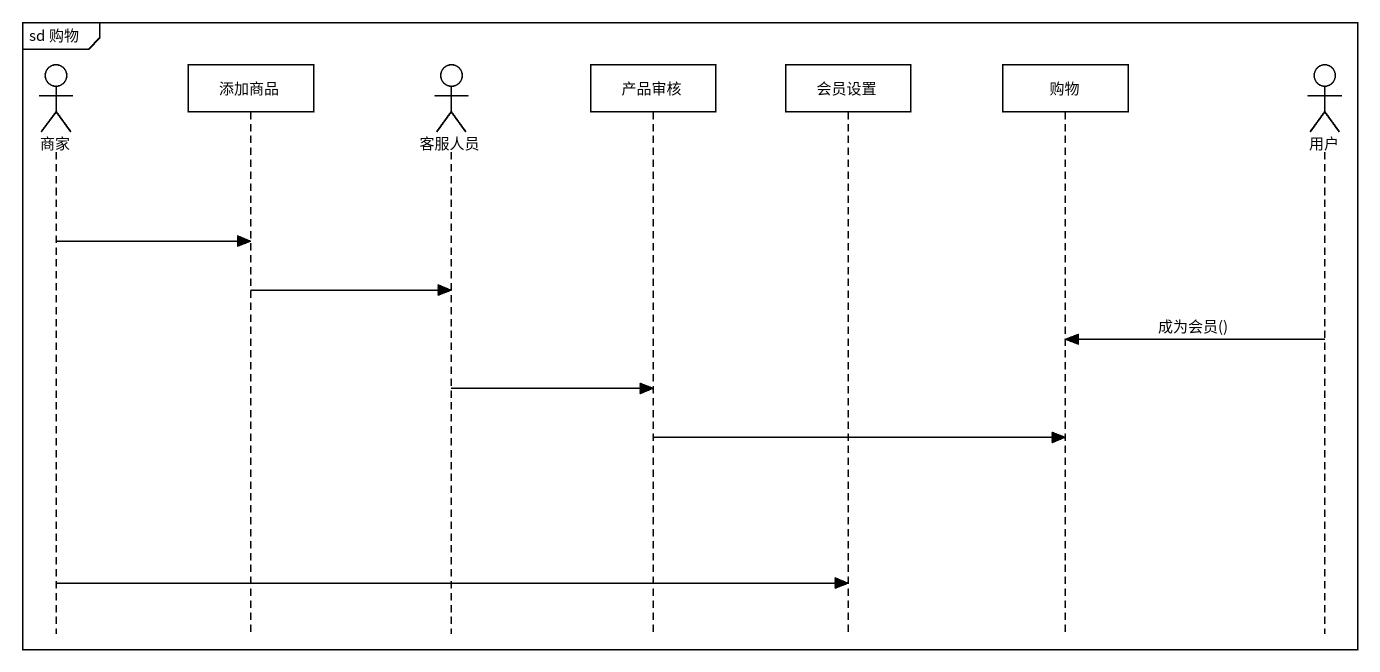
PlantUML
@startuml
mainframe sd 购物
hide footbox
actor 商家
participant 添加商品
actor 客服人员
participant 产品审核
participant 会员设置
participant 购物
actor 用户

商家 -> 添加商品
添加商品 -> 客服人员
用户 -> 购物 : 成为会员()
客服人员 -> 产品审核
产品审核 -> 购物
商家 -> 会员设置
@enduml
